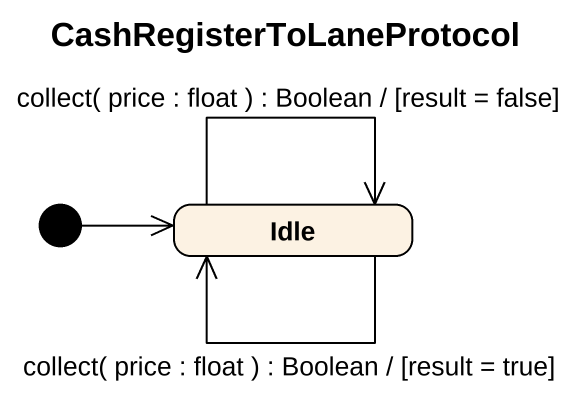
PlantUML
@startuml
title CashRegisterToLaneProtocol
hide empty description
state Idle
[*] -right-> Idle
Idle --> Idle : collect( price : float ) : Boolean / [result = false]
Idle --> Idle : collect( price : float ) : Boolean / [result = true]
@enduml
